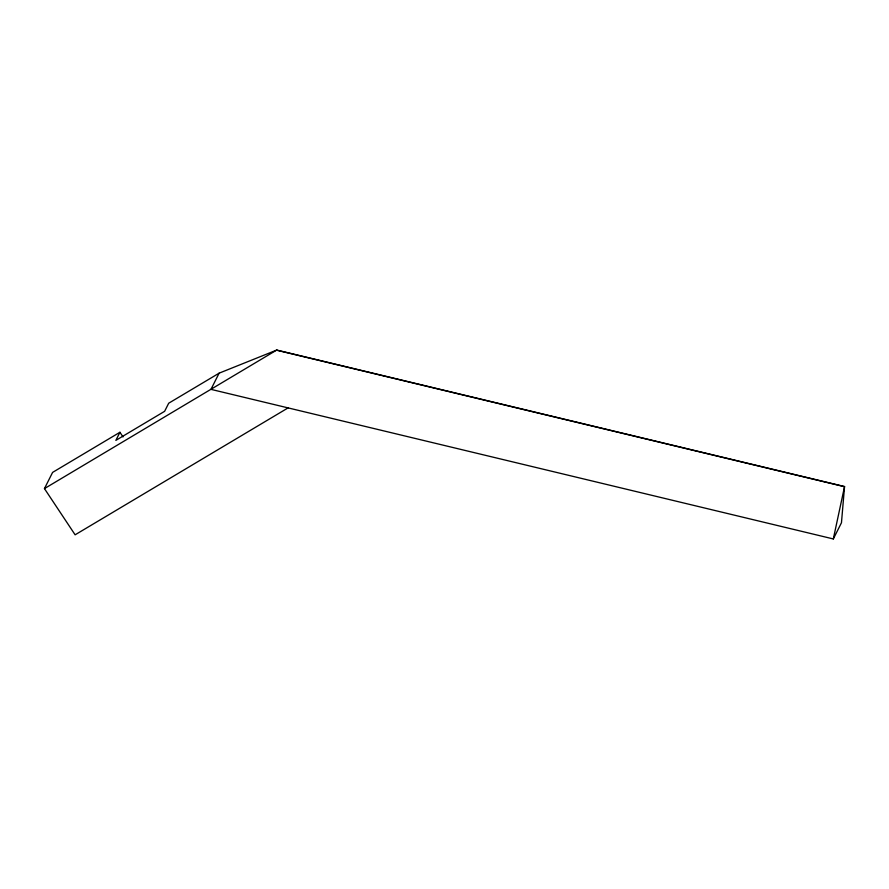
<?xml version="1.0" encoding="UTF-8"?>
<svg xmlns="http://www.w3.org/2000/svg" width="889" height="889" viewBox="0 0 889 889"><rect width="100%" height="100%" fill="white"/><g stroke="black" fill="none" stroke-linecap="round" stroke-linejoin="round"><path stroke-width="1.33" d="M844.55 486.539L841.461 522.754L833.315 538.945L210.971 389.36L219.116 373.169L276.735 350.055L844.55 486.539L833.315 538.945M288.08 407.895L75.12 534.811L44.45 488.606L52.595 472.403L119.937 432.276L123.004 436.899M119.937 432.276L115.859 440.377L164.621 411.318L168.699 403.217L219.116 373.169M44.45 488.606L276.735 350.055M276.646 350.222L844.472 486.694"/></g></svg>
